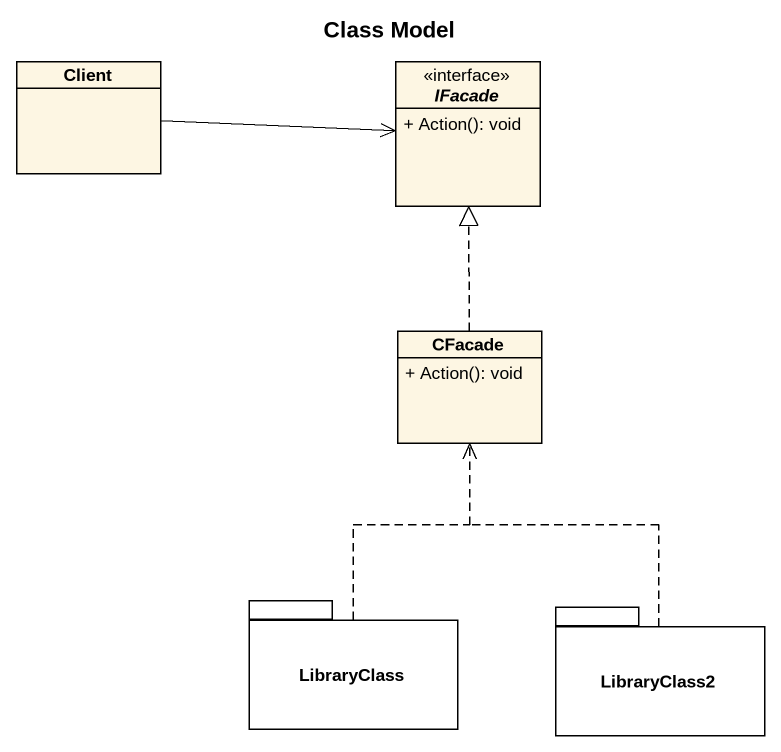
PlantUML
@startuml
title Class Model
hide circle
hide empty members
skinparam classAttributeIconSize 0
class Client
interface IFacade <<interface>> {
  + Action(): void
}
class CFacade {
  + Action(): void
}
package LibraryClass {
}
package LibraryClass2 {
}
IFacade <-left- Client
CFacade .up.|> IFacade
LibraryClass .up.> CFacade
LibraryClass2 .up.> CFacade
@enduml
